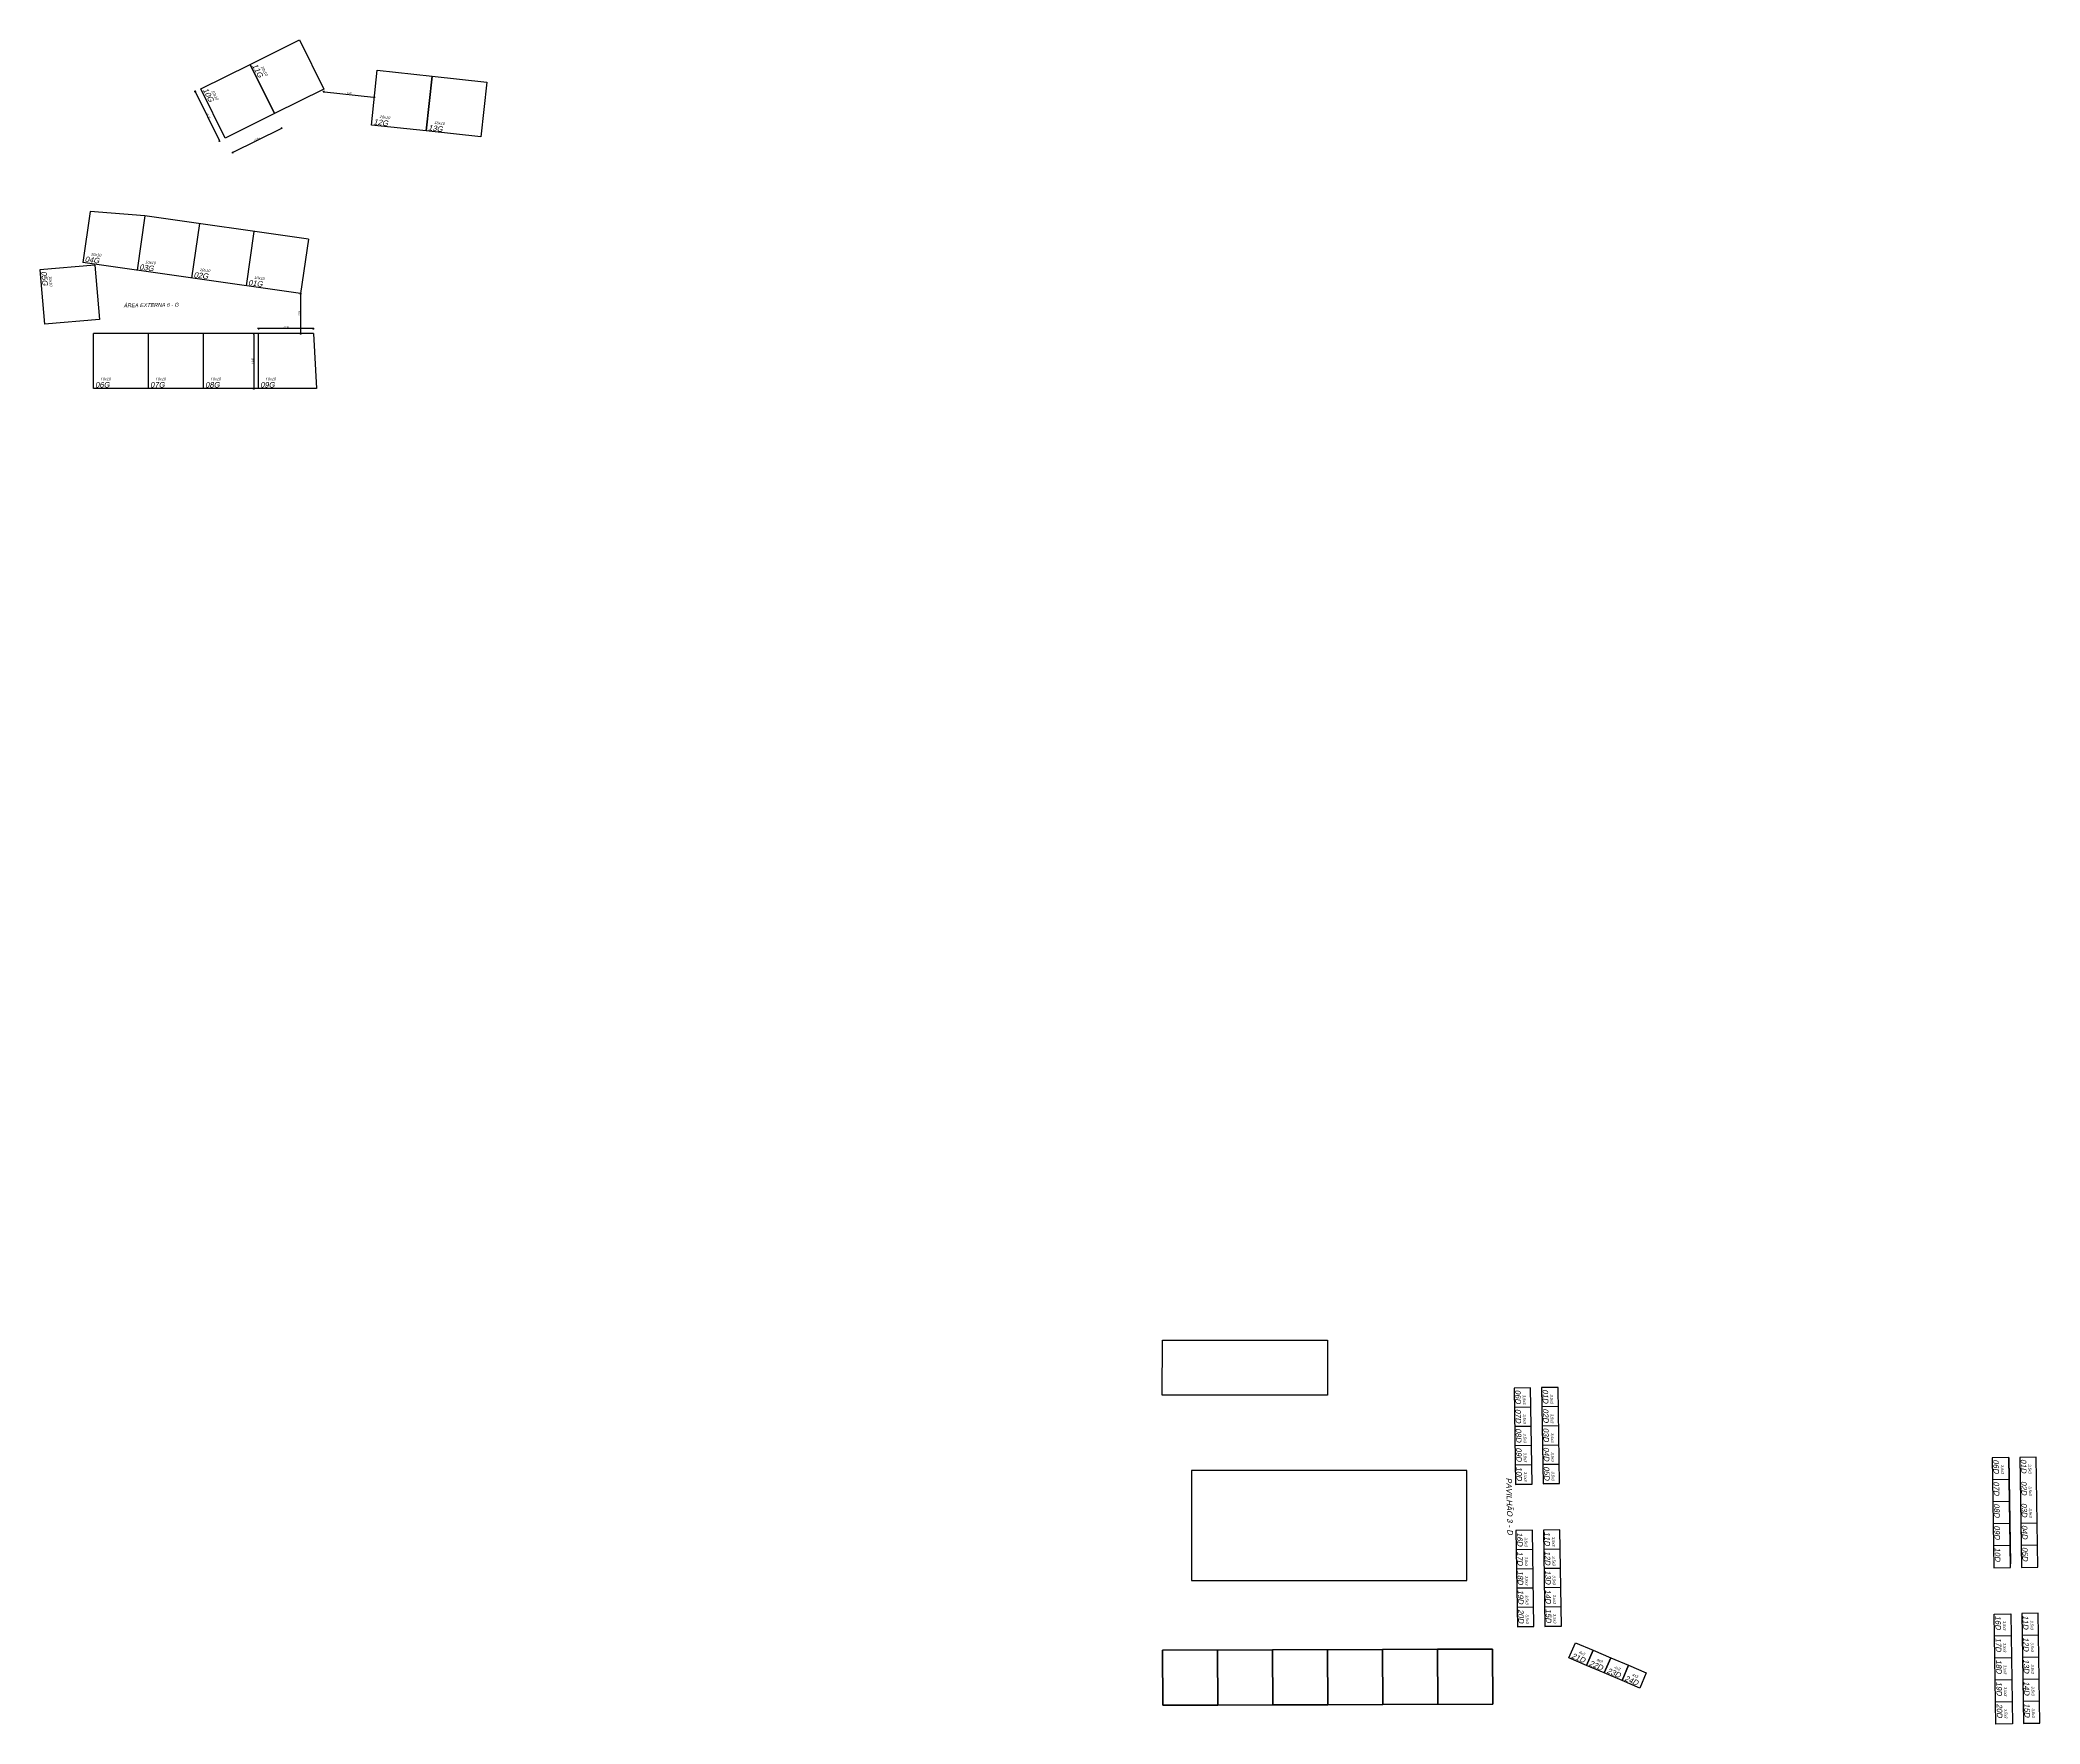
# Model space of a CAD drawing. Header units: metres. Extents: x 2113 to 5678, y -2764 to 956.
# Drawn here: x 3360 to 3723.5, y -2385.6 to -2079.4 of the extents above; entities that cross this region are included whole.
import ezdxf

# ---------------------------------------------------------------- set-up
doc = ezdxf.new("R2010")
doc.units = ezdxf.units.M
doc.header["$MEASUREMENT"] = 0
for name, color, linetype in [('_SETOR D', 22, 'Continuous'), ('_SETOR F', 30, 'Continuous'), ('_SETOR G', 3, 'Continuous'), ('PAREDE', 7, 'Continuous')]:
    doc.layers.add(name, color=color, linetype=linetype)
doc.styles.add('util2000', font='arial.ttf', dxfattribs={"oblique": 12.000028})
doc.dimstyles.new('int_1-50_m_MS_50', dxfattribs={"dimscale": 0.05, "dimtxt": 3, "dimasz": 1.5, "dimexe": 1, "dimexo": 0, "dimgap": 0.75, "dimtad": 1, "dimzin": 1, "dimdsep": 46, "dimtxsty": 'util2000', "dimblk": '_U2_SETA01', "dimcen": 1.5, "dimse1": 1, "dimse2": 1, "dimclrd": 1, "dimclre": 1, "dimclrt": 1, "dimazin": 3, "dimtfac": 1, "dimtix": 1, "dimtmove": 1, "dimatfit": 3, "dimldrblk": '_U2_SETA02', "dimfxl": 1, "dimtzin": 12, "dimarcsym": 0})

# ---------------------------------------------------------------- blocks, each defined once
blk = doc.blocks.new('_U2_SETA01')
at = {"color": 0}
for p, q in [((-1, 0), (1, 0)), ((0, -1), (0, 1))]:
    blk.add_line(p, q, dxfattribs=at)
blk.add_line((-0.5, -0.5), (0.5, 0.5))
blk = doc.blocks.new('*D693')
at = {"layer": 'Defpoints', "color": 0, "ltscale": 0.3, "transparency": 16777216}
for p in [(3399.67, -2131.91), (3399.67, -2132.83), (3409.67, -2132.83)]:
    blk.add_point(p, dxfattribs=at)
at = {"layer": 'PAREDE', "color": 1, "lineweight": -2, "ltscale": 0.3, "transparency": 16777216}
blk.add_line((3409.52, -2131.91), (3399.82, -2131.91), dxfattribs=at)
at = {"layer": 'PAREDE', "color": 1, "lineweight": -2, "ltscale": 0.3, "transparency": 16777216, "xscale": 0.15, "yscale": 0.15, "zscale": 0.15, "rotation": 180}
blk.add_blockref('_U2_SETA01', (3399.67, -2131.91), dxfattribs=at)
at = {"layer": 'PAREDE', "color": 1, "lineweight": -2, "ltscale": 0.3, "transparency": 16777216, "xscale": 0.15, "yscale": 0.15, "zscale": 0.15}
blk.add_blockref('_U2_SETA01', (3409.67, -2131.91), dxfattribs=at)
at = {"layer": 'PAREDE', "color": 1, "ltscale": 0.3, "transparency": 16777216, "insert": (3404.67, -2131.68), "char_height": 0.3, "attachment_point": 5, "style": 'util2000'}
blk.add_mtext('10.00', dxfattribs=at)
blk = doc.blocks.new('_U2_SETA02')
blk.add_solid([(-1, -0.2), (0, 0), (-1, 0.2)])
blk = doc.blocks.new('*D694')
at = {"layer": 'Defpoints', "color": 0, "ltscale": 0.3, "transparency": 16777216}
for p in [(3399.67, -2132.83), (3398.82, -2142.83), (3399.67, -2142.83)]:
    blk.add_point(p, dxfattribs=at)
at = {"layer": 'PAREDE', "color": 1, "lineweight": -2, "ltscale": 0.3, "transparency": 16777216}
blk.add_line((3398.82, -2132.98), (3398.82, -2142.68), dxfattribs=at)
at = {"layer": 'PAREDE', "color": 1, "lineweight": -2, "ltscale": 0.3, "transparency": 16777216, "xscale": 0.15, "yscale": 0.15, "zscale": 0.15}
for p, rotation in [((3398.82, -2132.83), 90), ((3398.82, -2142.83), 270)]:
    blk.add_blockref('_U2_SETA01', p, dxfattribs=dict(at, rotation=rotation))
at = {"layer": 'PAREDE', "color": 1, "ltscale": 0.3, "transparency": 16777216, "insert": (3398.6, -2137.83), "char_height": 0.3, "attachment_point": 5, "rotation": 90, "style": 'util2000'}
blk.add_mtext('10.00', dxfattribs=at)
blk = doc.blocks.new('*D695')
at = {"layer": 'Defpoints', "color": 0, "ltscale": 0.3, "transparency": 16777216}
for p in [(3407.33, -2125.57), (3407.33, -2132.83), (3407.33, -2132.83)]:
    blk.add_point(p, dxfattribs=at)
at = {"layer": 'PAREDE', "color": 1, "lineweight": -2, "ltscale": 0.3, "transparency": 16777216}
blk.add_line((3407.33, -2125.72), (3407.33, -2132.68), dxfattribs=at)
at = {"layer": 'PAREDE', "color": 1, "lineweight": -2, "ltscale": 0.3, "transparency": 16777216, "xscale": 0.15, "yscale": 0.15, "zscale": 0.15}
for p, rotation in [((3407.33, -2125.57), 90), ((3407.33, -2132.83), 270)]:
    blk.add_blockref('_U2_SETA01', p, dxfattribs=dict(at, rotation=rotation))
at = {"layer": 'PAREDE', "color": 1, "ltscale": 0.3, "transparency": 16777216, "insert": (3407.1, -2129.2), "char_height": 0.3, "attachment_point": 5, "rotation": 90, "style": 'util2000'}
blk.add_mtext('7.26', dxfattribs=at)
blk = doc.blocks.new('*D696')
at = {"layer": 'Defpoints', "color": 0, "ltscale": 0.3, "transparency": 16777216}
for p in [(3411.58, -2088.41), (3420.76, -2089.83), (3420.8, -2089.4)]:
    blk.add_point(p, dxfattribs=at)
at = {"layer": 'PAREDE', "color": 1, "lineweight": -2, "ltscale": 0.3, "transparency": 16777216}
blk.add_line((3411.68, -2088.86), (3420.61, -2089.82), dxfattribs=at)
at = {"layer": 'PAREDE', "color": 1, "lineweight": -2, "ltscale": 0.3, "transparency": 16777216, "xscale": 0.15, "yscale": 0.15, "zscale": 0.15}
for p, rotation in [((3411.53, -2088.84), 173.89376842186), ((3420.76, -2089.83), 353.8937684218599)]:
    blk.add_blockref('_U2_SETA01', p, dxfattribs=dict(at, rotation=rotation))
at = {"layer": 'PAREDE', "color": 1, "ltscale": 0.3, "transparency": 16777216, "insert": (3416.17, -2089.11), "char_height": 0.3, "attachment_point": 5, "rotation": 353.8938, "style": 'util2000'}
blk.add_mtext('9.28', dxfattribs=at)
blk = doc.blocks.new('*D697')
at = {"layer": 'Defpoints', "color": 0, "ltscale": 0.3, "transparency": 16777216}
for p in [(3402.61, -2092.84), (3393.65, -2097.27), (3403.91, -2095.47)]:
    blk.add_point(p, dxfattribs=at)
at = {"layer": 'PAREDE', "color": 1, "lineweight": -2, "ltscale": 0.3, "transparency": 16777216}
blk.add_line((3395.08, -2099.83), (3403.78, -2095.54), dxfattribs=at)
at = {"layer": 'PAREDE', "color": 1, "lineweight": -2, "ltscale": 0.3, "transparency": 16777216, "xscale": 0.15, "yscale": 0.15, "zscale": 0.15}
for p, rotation in [((3403.91, -2095.47), 26.28238677618119), ((3394.95, -2099.9), 206.2823867761812)]:
    blk.add_blockref('_U2_SETA01', p, dxfattribs=dict(at, rotation=rotation))
at = {"layer": 'PAREDE', "color": 1, "ltscale": 0.3, "transparency": 16777216, "insert": (3399.33, -2097.48), "char_height": 0.3, "attachment_point": 5, "rotation": 26.2824, "style": 'util2000'}
blk.add_mtext('10.00', dxfattribs=at)
blk = doc.blocks.new('*D698')
at = {"layer": 'Defpoints', "color": 0, "ltscale": 0.3, "transparency": 16777216}
for p in [(3389.5, -2088.16), (3393.93, -2097.13), (3392.58, -2097.79)]:
    blk.add_point(p, dxfattribs=at)
at = {"layer": 'PAREDE', "color": 1, "lineweight": -2, "ltscale": 0.3, "transparency": 16777216}
blk.add_line((3388.22, -2088.96), (3392.51, -2097.66), dxfattribs=at)
at = {"layer": 'PAREDE', "color": 1, "lineweight": -2, "ltscale": 0.3, "transparency": 16777216, "xscale": 0.15, "yscale": 0.15, "zscale": 0.15}
for p, rotation in [((3388.15, -2088.83), 116.2823867761812), ((3392.58, -2097.79), 296.2823867761812)]:
    blk.add_blockref('_U2_SETA01', p, dxfattribs=dict(at, rotation=rotation))
at = {"layer": 'PAREDE', "color": 1, "ltscale": 0.3, "transparency": 16777216, "insert": (3390.57, -2093.21), "char_height": 0.3, "attachment_point": 5, "rotation": 296.2824, "style": 'util2000'}
blk.add_mtext('10.00', dxfattribs=at)

msp = doc.modelspace()

# ---------------------------------------------------------------- linework, layer by layer
at = {"layer": '_SETOR D'}
for p, q in [((3630.97, -2328.009), (3627.97, -2328.057)), ((3635.969, -2327.929), (3632.97, -2327.977)), ((3631.026, -2331.509), (3628.026, -2331.557)), ((3636.025, -2331.428), (3633.026, -2331.476)), ((3631.082, -2335.008), (3628.083, -2335.056)), ((3636.081, -2334.928), (3633.082, -2334.976)), ((3717.834, -2337.187), (3718.144, -2356.485)), ((3719.834, -2337.155), (3720.144, -2356.453)), ((3631.138, -2338.508), (3628.139, -2338.556)), ((3636.138, -2338.427), (3633.138, -2338.476)), ((3717.899, -2341.187), (3714.899, -2341.235)), ((3631.194, -2342.007), (3628.195, -2342.055)), ((3636.194, -2341.927), (3633.194, -2341.975)), ((3717.963, -2345.186), (3714.963, -2345.235)), ((3718.027, -2349.186), (3715.027, -2349.234)), ((3723.026, -2349.106), (3720.027, -2349.154)), ((3631.295, -2353.908), (3628.296, -2353.956)), ((3636.295, -2353.828), (3633.295, -2353.876)), ((3718.091, -2353.185), (3715.092, -2353.234)), ((3723.091, -2353.105), (3720.091, -2353.153)), ((3631.351, -2357.407), (3628.352, -2357.455)), ((3636.351, -2357.327), (3633.351, -2357.375)), ((3631.407, -2360.907), (3628.408, -2360.955)), ((3636.407, -2360.827), (3633.407, -2360.875)), ((3631.464, -2364.406), (3628.464, -2364.455)), ((3636.463, -2364.326), (3633.463, -2364.374)), ((3720.2, -2365.554), (3720.509, -2384.851)), ((3631.52, -2367.906), (3628.52, -2367.954)), ((3636.519, -2367.826), (3633.52, -2367.874)), ((3718.264, -2369.585), (3715.265, -2369.633)), ((3723.263, -2369.505), (3720.264, -2369.553)), ((3718.328, -2373.585), (3715.329, -2373.633)), ((3723.328, -2373.505), (3720.328, -2373.553)), ((3718.393, -2377.584), (3715.393, -2377.632)), ((3723.392, -2377.504), (3720.392, -2377.552)), ((3718.457, -2381.584), (3715.457, -2381.632)), ((3723.456, -2381.504), (3720.456, -2381.552)), ((3723.52, -2385.503), (3720.521, -2385.551)), ((3723.52, -2385.503), (3720.521, -2385.551))]:
    msp.add_line(p, q, dxfattribs=at)
for points in [[(3627.914, -2324.558), (3628.195, -2342.055), (3631.194, -2342.007), (3630.914, -2324.509)], [(3632.913, -2324.477), (3633.194, -2341.975), (3636.194, -2341.927), (3635.913, -2324.429)], [(3718.155, -2357.185), (3717.834, -2337.187), (3714.835, -2337.236), (3715.156, -2357.233)], [(3719.834, -2337.155), (3720.155, -2357.153), (3723.155, -2357.105), (3722.834, -2337.107)], [(3628.239, -2350.456), (3628.52, -2367.954), (3631.52, -2367.906), (3631.239, -2350.408)], [(3633.239, -2350.376), (3633.52, -2367.874), (3636.519, -2367.826), (3636.238, -2350.328)], [(3718.2, -2365.586), (3718.521, -2385.583), (3715.521, -2385.631), (3715.2, -2365.634)], [(3723.52, -2385.503), (3723.199, -2365.506), (3720.2, -2365.554), (3720.521, -2385.551)]]:
    msp.add_lwpolyline(points, close=True, dxfattribs=at)
at = {"layer": '_SETOR D', "flags": 128}
for points in [[(3639.056, -2370.854), (3642.277, -2372.223), (3641.103, -2374.984), (3637.882, -2373.615)], [(3642.277, -2372.223), (3645.498, -2373.592), (3644.325, -2376.353), (3641.103, -2374.984)], [(3645.498, -2373.592), (3648.719, -2374.961), (3647.546, -2377.722), (3644.325, -2376.353)], [(3648.719, -2374.961), (3651.94, -2376.33), (3650.767, -2379.091), (3647.546, -2377.722)]]:
    msp.add_lwpolyline(points, close=True, dxfattribs=at)
at = {"layer": '_SETOR F', "flags": 128}
for points in [[(3593.982, -2315.829), (3593.976, -2325.829), (3563.976, -2325.822), (3563.982, -2315.822), (3593.982, -2315.829)], [(3624.014, -2372.01), (3624.048, -2382.01), (3564.049, -2382.219), (3564.014, -2372.224), (3624.014, -2372.01)]]:
    msp.add_lwpolyline(points, dxfattribs=at)
at = {"layer": '_SETOR F'}
msp.add_lwpolyline([(3593.976, -2325.829), (3571.017, -2325.816), (3563.976, -2325.822)], dxfattribs=at)
for points in [[(3569.304, -2359.528), (3619.304, -2359.528), (3619.304, -2339.528), (3569.304, -2339.528)], [(3574.014, -2372.189), (3564.014, -2372.224), (3564.049, -2382.223), (3574.049, -2382.189)], [(3584.014, -2372.154), (3574.014, -2372.189), (3574.049, -2382.189), (3584.049, -2382.154)], [(3594.014, -2372.119), (3584.014, -2372.154), (3584.049, -2382.154), (3594.049, -2382.119)], [(3604.014, -2372.084), (3594.014, -2372.119), (3594.049, -2382.119), (3604.049, -2382.084)], [(3614.014, -2372.047), (3604.014, -2372.082), (3604.049, -2382.082), (3614.048, -2382.047)], [(3624.014, -2372.01), (3614.014, -2372.045), (3614.048, -2382.045), (3624.048, -2382.01)]]:
    msp.add_lwpolyline(points, close=True, dxfattribs=at)
at = {"layer": '_SETOR G'}
for p, q in [((3369.056, -2110.627), (3367.729, -2119.9)), ((3379.045, -2111.418), (3369.056, -2110.627)), ((3379.045, -2111.418), (3377.628, -2121.317)), ((3408.742, -2115.668), (3379.045, -2111.418)), ((3388.944, -2112.835), (3387.527, -2122.734)), ((3398.843, -2114.251), (3397.426, -2124.151)), ((3408.742, -2115.668), (3407.326, -2125.567)), ((3369.927, -2120.387), (3359.962, -2121.223)), ((3359.962, -2121.223), (3360.79, -2131.092)), ((3407.326, -2125.567), (3367.729, -2119.9)), ((3369.927, -2120.387), (3370.755, -2130.256)), ((3370.755, -2130.256), (3360.79, -2131.092)), ((3389.674, -2132.83), (3369.674, -2132.83)), ((3369.674, -2142.83), (3369.674, -2132.83)), ((3379.674, -2142.83), (3379.674, -2132.83)), ((3409.674, -2132.83), (3389.674, -2132.83)), ((3389.674, -2142.83), (3389.674, -2132.83)), ((3399.674, -2142.83), (3399.674, -2132.83)), ((3409.674, -2132.83), (3410.217, -2142.83)), ((3410.217, -2142.83), (3369.674, -2142.83))]:
    msp.add_line(p, q, dxfattribs=at)
for points in [[(3411.578, -2088.412), (3402.612, -2092.84), (3398.184, -2083.874), (3407.15, -2079.446)], [(3402.612, -2092.84), (3393.645, -2097.268), (3389.217, -2088.302), (3398.184, -2083.874)], [(3431.222, -2086.024), (3430.158, -2095.967), (3420.215, -2094.903), (3421.279, -2084.96)], [(3441.165, -2087.088), (3440.102, -2097.031), (3430.158, -2095.967), (3431.222, -2086.024)]]:
    msp.add_lwpolyline(points, close=True, dxfattribs=at)

# ---------------------------------------------------------------- texts
at = {"layer": '_SETOR D', "char_height": 0.7, "attachment_point": 7, "style": 'util2000'}
for s, insert, width, rotation in [('{\\f@Arial Unicode MS|b0|i0|c0|p34;\\P\\H1.4286x;06D}', (3628.081, -2324.866), 1.45529, 271.3906), ('{\\f@Arial Unicode MS|b0|i0|c0|p34;\\P\\H1.4286x;01D}', (3633.08, -2324.785), 1.45529, 271.3906), ('{\\f@Arial Unicode MS|b0|i0|c0|p34;\\P\\H1.4286x;07D}', (3628.137, -2328.365), 1.45529, 271.3906), ('{\\f@Arial Unicode MS|b0|i0|c0|p34;\\P\\H1.4286x;02D}', (3633.136, -2328.285), 1.45529, 271.3906), ('{\\f@Arial Unicode MS|b0|i0|c0|p34;\\P\\H1.4286x;08D}', (3628.193, -2331.865), 1.45529, 271.3906), ('{\\f@Arial Unicode MS|b0|i0|c0|p34;\\P\\H1.4286x;03D}', (3633.193, -2331.784), 1.45529, 271.3906), ('{\\f@Arial Unicode MS|b0|i0|c0|p34;\\P\\H1.4286x;09D}', (3628.249, -2335.364), 1.45529, 271.3906), ('{\\f@Arial Unicode MS|b0|i0|c0|p34;\\P\\H1.4286x;04D}', (3633.249, -2335.284), 1.45529, 271.3906), ('{\\f@Arial Unicode MS|b0|i0|c0|p34;\\P\\H1.4286x;06D}', (3715.002, -2337.544), 1.45529, 271.3906), ('{\\f@Arial Unicode MS|b0|i0|c0|p34;\\P\\H1.4286x;01D}', (3720.001, -2337.463), 1.45529, 271.3906), ('{\\f@Arial Unicode MS|b0|i0|c0|p34;\\P\\H1.4286x;PAVILHÃO 3 - D}', (3626.454, -2340.856), 14.59374, 271.3906), ('{\\f@Arial Unicode MS|b0|i0|c0|p34;\\P\\H1.4286x;10D}', (3628.306, -2338.864), 1.45529, 271.3906), ('{\\f@Arial Unicode MS|b0|i0|c0|p34;\\P\\H1.4286x;05D}', (3633.305, -2338.784), 1.45529, 271.3906), ('{\\f@Arial Unicode MS|b0|i0|c0|p34;\\P\\H1.4286x;07D}', (3715.066, -2341.543), 1.45529, 271.3906), ('{\\f@Arial Unicode MS|b0|i0|c0|p34;\\P\\H1.4286x;02D}', (3720.065, -2341.463), 1.45529, 271.3906), ('{\\f@Arial Unicode MS|b0|i0|c0|p34;\\P\\H1.4286x;08D}', (3715.13, -2345.543), 1.45529, 271.3906), ('{\\f@Arial Unicode MS|b0|i0|c0|p34;\\P\\pt0.7;\\H1.4286x;03D}', (3720.129, -2345.462), 1.45529, 271.3906), ('{\\f@Arial Unicode MS|b0|i0|c0|p34;\\P\\H1.4286x;16D}', (3628.406, -2350.764), 1.45529, 271.3906), ('{\\f@Arial Unicode MS|b0|i0|c0|p34;\\P\\H1.4286x;11D}', (3633.406, -2350.684), 1.45529, 271.3906), ('{\\f@Arial Unicode MS|b0|i0|c0|p34;\\P\\H1.4286x;09D}', (3715.194, -2349.542), 1.45529, 271.3906), ('{\\f@Arial Unicode MS|b0|i0|c0|p34;\\P\\H1.4286x;04D}', (3720.194, -2349.462), 1.45529, 271.3906), ('{\\f@Arial Unicode MS|b0|i0|c0|p34;\\P\\H1.4286x;17D}', (3628.462, -2354.264), 1.45529, 271.3906), ('{\\f@Arial Unicode MS|b0|i0|c0|p34;\\P\\H1.4286x;12D}', (3633.462, -2354.184), 1.45529, 271.3906), ('{\\f@Arial Unicode MS|b0|i0|c0|p34;\\P\\H1.4286x;10D}', (3715.258, -2353.541), 1.45529, 271.3906), ('{\\f@Arial Unicode MS|b0|i0|c0|p34;\\P\\H1.4286x;05D}', (3720.258, -2353.461), 1.45529, 271.3906), ('{\\f@Arial Unicode MS|b0|i0|c0|p34;\\P\\H1.4286x;18D}', (3628.519, -2357.763), 1.45529, 271.3906), ('{\\f@Arial Unicode MS|b0|i0|c0|p34;\\P\\H1.4286x;13D}', (3633.518, -2357.683), 1.45529, 271.3906), ('{\\f@Arial Unicode MS|b0|i0|c0|p34;\\P\\H1.4286x;19D}', (3628.575, -2361.263), 1.45529, 271.3906), ('{\\f@Arial Unicode MS|b0|i0|c0|p34;\\P\\H1.4286x;14D}', (3633.574, -2361.183), 1.45529, 271.3906), ('{\\f@Arial Unicode MS|b0|i0|c0|p34;\\P\\H1.4286x;20D}', (3628.631, -2364.763), 1.45529, 271.3906), ('{\\f@Arial Unicode MS|b0|i0|c0|p34;\\P\\H1.4286x;15D}', (3633.63, -2364.682), 1.45529, 271.3906), ('{\\f@Arial Unicode MS|b0|i0|c0|p34;\\P\\H1.4286x;16D}', (3715.367, -2365.942), 1.45529, 271.3906), ('{\\f@Arial Unicode MS|b0|i0|c0|p34;\\P\\H1.4286x;11D}', (3720.367, -2365.862), 1.45529, 271.3906), ('{\\f@Arial Unicode MS|b0|i0|c0|p34;\\P\\H1.4286x;17D}', (3715.431, -2369.941), 1.45529, 271.3906), ('{\\f@Arial Unicode MS|b0|i0|c0|p34;\\P\\H1.4286x;12D}', (3720.431, -2369.861), 1.45529, 271.3906), ('{\\f@Arial Unicode MS|b0|i0|c0|p34;\\P\\H1.4286x;21D}', (3638.232, -2373.588), 1.45529, 337.33002), ('{\\f@Arial Unicode MS|b0|i0|c0|p34;\\P\\pt0.7;\\H1.4286x;13D}', (3720.495, -2373.861), 1.45529, 271.3906), ('{\\f@Arial Unicode MS|b0|i0|c0|p34;\\P\\H1.4286x;22D}', (3641.453, -2374.957), 1.45529, 337.33002), ('{\\f@Arial Unicode MS|b0|i0|c0|p34;\\P\\H1.4286x;23D}', (3644.674, -2376.326), 1.45529, 337.33002), ('{\\f@Arial Unicode MS|b0|i0|c0|p34;\\P\\H1.4286x;24D}', (3647.895, -2377.696), 1.45529, 337.33002), ('{\\f@Arial Unicode MS|b0|i0|c0|p34;\\P\\H1.4286x;18D}', (3715.496, -2373.941), 1.45529, 271.3906), ('{\\f@Arial Unicode MS|b0|i0|c0|p34;\\P\\H1.4286x;19D}', (3715.56, -2377.94), 1.45529, 271.3906), ('{\\f@Arial Unicode MS|b0|i0|c0|p34;\\P\\H1.4286x;14D}', (3720.559, -2377.86), 1.45529, 271.3906), ('{\\f@Arial Unicode MS|b0|i0|c0|p34;\\P\\H1.4286x;20D}', (3715.624, -2381.94), 1.45529, 271.3906), ('{\\f@Arial Unicode MS|b0|i0|c0|p34;\\P\\H1.4286x;15D}', (3720.623, -2381.86), 1.45529, 271.3906)]:
    msp.add_mtext(s, dxfattribs=dict(at, insert=insert, width=width, rotation=rotation))
at = {"layer": '_SETOR D', "char_height": 0.5, "attachment_point": 7, "style": 'util2000'}
for s, insert, rotation in [('{\\f@Arial Unicode MS|b0|i0|c0|p34;3,5x3}', (3629.399, -2325.792), 271.3906), ('{\\f@Arial Unicode MS|b0|i0|c0|p34;3,5x3}', (3634.398, -2325.712), 271.3906), ('{\\f@Arial Unicode MS|b0|i0|c0|p34;3,5x3}', (3629.455, -2329.292), 271.3906), ('{\\f@Arial Unicode MS|b0|i0|c0|p34;3,5x3}', (3634.454, -2329.212), 271.3906), ('{\\f@Arial Unicode MS|b0|i0|c0|p34;3,5x3}', (3629.511, -2332.791), 271.3906), ('{\\f@Arial Unicode MS|b0|i0|c0|p34;3,5x3}', (3634.51, -2332.711), 271.3906), ('{\\f@Arial Unicode MS|b0|i0|c0|p34;3,5x3}', (3629.567, -2336.291), 271.3906), ('{\\f@Arial Unicode MS|b0|i0|c0|p34;3,5x3}', (3634.566, -2336.211), 271.3906), ('{\\f@Arial Unicode MS|b0|i0|c0|p34;3,5x3}', (3629.623, -2339.79), 271.3906), ('{\\f@Arial Unicode MS|b0|i0|c0|p34;3,5x3}', (3634.623, -2339.71), 271.3906), ('{\\f@Arial Unicode MS|b0|i0|c0|p34;3,5x3}', (3716.319, -2338.47), 271.3906), ('{\\f@Arial Unicode MS|b0|i0|c0|p34;3,5x3}', (3721.319, -2338.39), 271.3906), ('{\\f@Arial Unicode MS|b0|i0|c0|p34;3,5x3}', (3721.383, -2342.389), 271.3906), ('{\\f@Arial Unicode MS|b0|i0|c0|p34;3,5x3}', (3721.447, -2346.389), 271.3906), ('{\\f@Arial Unicode MS|b0|i0|c0|p34;3,5x3}', (3629.724, -2351.691), 271.3906), ('{\\f@Arial Unicode MS|b0|i0|c0|p34;3,5x3}', (3634.723, -2351.611), 271.3906), ('{\\f@Arial Unicode MS|b0|i0|c0|p34;3,5x3}', (3629.78, -2355.19), 271.3906), ('{\\f@Arial Unicode MS|b0|i0|c0|p34;3,5x3}', (3634.779, -2355.11), 271.3906), ('{\\f@Arial Unicode MS|b0|i0|c0|p34;3,5x3}', (3629.836, -2358.69), 271.3906), ('{\\f@Arial Unicode MS|b0|i0|c0|p34;3,5x3}', (3634.836, -2358.61), 271.3906), ('{\\f@Arial Unicode MS|b0|i0|c0|p34;3,5x3}', (3629.892, -2362.19), 271.3906), ('{\\f@Arial Unicode MS|b0|i0|c0|p34;3,5x3}', (3634.892, -2362.109), 271.3906), ('{\\f@Arial Unicode MS|b0|i0|c0|p34;3,5x3}', (3629.949, -2365.689), 271.3906), ('{\\f@Arial Unicode MS|b0|i0|c0|p34;3,5x3}', (3634.948, -2365.609), 271.3906), ('{\\f@Arial Unicode MS|b0|i0|c0|p34;3,5x3}', (3716.685, -2366.869), 271.3906), ('{\\f@Arial Unicode MS|b0|i0|c0|p34;3,5x3}', (3721.684, -2366.788), 271.3906), ('{\\f@Arial Unicode MS|b0|i0|c0|p34;4x3}', (3639.615, -2372.763), 337.33002), ('{\\f@Arial Unicode MS|b0|i0|c0|p34;4x3}', (3642.836, -2374.132), 337.33002), ('{\\f@Arial Unicode MS|b0|i0|c0|p34;3,5x3}', (3716.749, -2370.868), 271.3906), ('{\\f@Arial Unicode MS|b0|i0|c0|p34;3,5x3}', (3721.748, -2370.788), 271.3906), ('{\\f@Arial Unicode MS|b0|i0|c0|p34;4x3}', (3646.057, -2375.501), 337.33002), ('{\\f@Arial Unicode MS|b0|i0|c0|p34;4x3}', (3649.278, -2376.87), 337.33002), ('{\\f@Arial Unicode MS|b0|i0|c0|p34;3,5x3}', (3716.813, -2374.867), 271.3906), ('{\\f@Arial Unicode MS|b0|i0|c0|p34;3,5x3}', (3721.813, -2374.787), 271.3906), ('{\\f@Arial Unicode MS|b0|i0|c0|p34;3,5x3}', (3716.877, -2378.867), 271.3906), ('{\\f@Arial Unicode MS|b0|i0|c0|p34;3,5x3}', (3721.877, -2378.787), 271.3906), ('{\\f@Arial Unicode MS|b0|i0|c0|p34;3,5x3}', (3716.942, -2382.866), 271.3906), ('{\\f@Arial Unicode MS|b0|i0|c0|p34;3,5x3}', (3721.941, -2382.786), 271.3906)]:
    msp.add_mtext(s, dxfattribs=dict(at, insert=insert, rotation=rotation))
at = {"layer": '_SETOR G', "char_height": 0.7, "attachment_point": 7, "style": 'util2000'}
for s, insert, width, rotation in [('{\\f@Arial Unicode MS|b0|i0|c0|p34;\\P\\H1.4286x;11G}', (3398.469, -2084.076), 1.45529, 297.64317), ('{\\f@Arial Unicode MS|b0|i0|c0|p34;\\P\\H1.4286x;10G}', (3389.503, -2088.504), 1.45529, 297.64317), ('{\\f@Arial Unicode MS|b0|i0|c0|p34;\\P\\H1.4286x;12G}', (3420.545, -2094.786), 1.45529, 352.58898), ('{\\f@Arial Unicode MS|b0|i0|c0|p34;\\P\\H1.4286x;13G}', (3430.488, -2095.849), 1.45529, 352.58898), ('{\\f@Arial Unicode MS|b0|i0|c0|p34;\\P\\H1.4286x;04G}', (3368.058, -2119.78), 1.45529, 352.98546), ('{\\f@Arial Unicode MS|b0|i0|c0|p34;\\P\\H1.4286x;05G}', (3360.161, -2121.517), 1.45529, 275.5736), ('{\\f@Arial Unicode MS|b0|i0|c0|p34;\\P\\H1.4286x;03G}', (3377.957, -2121.197), 1.45529, 352.98546), ('{\\f@Arial Unicode MS|b0|i0|c0|p34;\\P\\H1.4286x;02G}', (3387.856, -2122.614), 1.45529, 352.98546), ('{\\f@Arial Unicode MS|b0|i0|c0|p34;\\P\\H1.4286x;01G}', (3397.756, -2124.031), 1.45529, 352.98546), ('{\\f@Arial Unicode MS|b0|i0|c0|p34;ÁREA EXTERNA 6 - G}', (3375.167, -2128.069), 31.11249, 0.78624), ('{\\f@Arial Unicode MS|b0|i0|c0|p34;\\P\\H1.4286x;06G}', (3369.985, -2142.667), 1.45529, 0.5458), ('{\\f@Arial Unicode MS|b0|i0|c0|p34;\\P\\H1.4286x;07G}', (3379.985, -2142.667), 1.45529, 0.5458), ('{\\f@Arial Unicode MS|b0|i0|c0|p34;\\P\\H1.4286x;08G}', (3389.985, -2142.667), 1.45529, 0.5458), ('{\\f@Arial Unicode MS|b0|i0|c0|p34;\\P\\H1.4286x;09G}', (3399.985, -2142.667), 1.45529, 0.5458)]:
    msp.add_mtext(s, dxfattribs=dict(at, insert=insert, width=width, rotation=rotation))
at = {"layer": '_SETOR G', "char_height": 0.5, "attachment_point": 7, "style": 'util2000'}
for insert, rotation in [((3400.061, -2084.325), 297.64317), ((3391.095, -2088.752), 297.64317), ((3421.662, -2093.625), 352.58898), ((3431.606, -2094.689), 352.58898), ((3369.167, -2118.612), 352.98546), ((3361.543, -2122.345), 275.5736), ((3379.067, -2120.029), 352.98546), ((3388.966, -2121.446), 352.98546), ((3398.865, -2122.862), 352.98546), ((3370.931, -2141.363), 0.5458), ((3380.931, -2141.363), 0.5458), ((3390.931, -2141.363), 0.5458), ((3400.931, -2141.363), 0.5458)]:
    msp.add_mtext('{\\f@Arial Unicode MS|b0|i0|c0|p34;10x10}', dxfattribs=dict(at, insert=insert, rotation=rotation))

# ---------------------------------------------------------------- dimensions: what is measured, and where the dimension line sits
at = {"layer": 'PAREDE', "ltscale": 0.3}
for p1, p2, distance, picture, middle in [((3389.503, -2088.161), (3393.931, -2097.127), -1.506, '*D698', (3390.572, -2093.209)), ((3411.578, -2088.412), (3420.804, -2089.399), -0.434, '*D696', (3416.169, -2089.111)), ((3393.645, -2097.268), (3402.612, -2092.84), -2.936, '*D697', (3399.327, -2097.482)), ((3407.326, -2125.567), (3407.326, -2132.83), 0, '*D695', (3407.097, -2129.198))]:
    dim = msp.add_aligned_dim(p1=p1, p2=p2, distance=distance, dimstyle='int_1-50_m_MS_50', override={"dimscale": 0.1, "dimtad": 3}, dxfattribs=at)
    dim.commit()
    dim.dimension.update_dxf_attribs({"geometry": picture, "text_midpoint": middle})
dim = msp.add_linear_dim(base=(3398.824, -2142.83), p1=(3399.674, -2132.83), p2=(3399.674, -2142.83), angle=90, dimstyle='int_1-50_m_MS_50', override={"dimscale": 0.1, "dimtad": 3}, dxfattribs=at)
dim.commit()
dim.dimension.update_dxf_attribs({"geometry": '*D694', "text_midpoint": (3398.596, -2137.83)})
dim = msp.add_linear_dim(base=(3399.674, -2131.911), p1=(3409.674, -2132.83), p2=(3399.674, -2132.83), dimstyle='int_1-50_m_MS_50', override={"dimscale": 0.1, "dimtad": 3}, dxfattribs=at)
dim.commit()
dim.dimension.update_dxf_attribs({"geometry": '*D693', "text_midpoint": (3404.674, -2131.683)})

doc.saveas('drawing.dxf')
